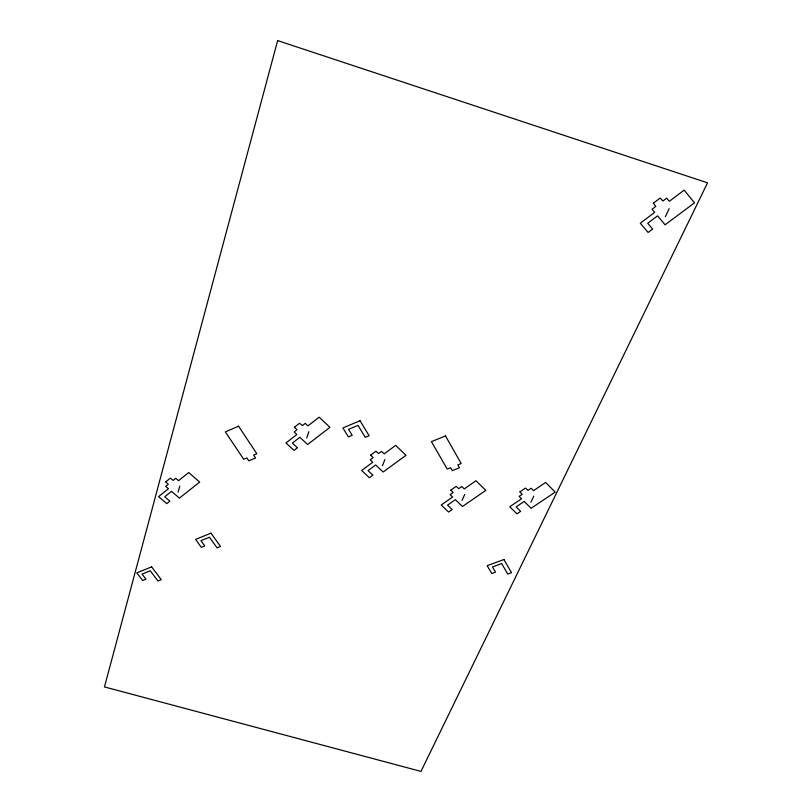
<?xml version="1.0" encoding="UTF-8"?>
<svg xmlns="http://www.w3.org/2000/svg" width="812" height="812" viewBox="0 0 812 812"><rect width="100%" height="100%" fill="white"/><g stroke="black" fill="none" stroke-linecap="round" stroke-linejoin="round"><path stroke-width="1.22" d="M178.132 492.062L179.797 486.104M306.713 438.044L308.875 431.69M382.482 465.702L384.868 459.511M462.079 500.405L464.708 494.406M665.353 216.682L669.179 208.623M530.936 502.161L533.799 496.142M165.699 481.892L168.297 484.287L165.709 486.358L168.46 488.722L158.553 496.629L166.764 503.623L169.881 501.156L164.724 496.761L171.525 491.351L179.411 498.111L199.691 482.105L188.729 472.543L178.538 480.674L175.788 478.288L173.169 480.379L170.378 478.126L165.709 481.831M653.366 203.304L655.812 206.39L652.046 209.242L654.665 212.368L640.292 223.209L648.118 232.455L652.625 229.085L647.722 223.27L657.578 215.86L665.058 224.812L694.504 202.838L684.13 190.14L669.311 201.325L666.703 198.158L662.896 201.031L660.156 198.057L653.386 203.213M450.812 490.174L453.137 492.559L450.142 494.65L452.619 497.035L441.22 504.993L448.61 512.047L452.193 509.571L447.554 505.135L455.38 499.684L462.475 506.505L485.809 490.377L475.964 480.734L464.241 488.925L461.764 486.52L458.75 488.631L456.182 486.358L450.822 490.143M519.964 491.91L522.217 494.295L519.122 496.386L521.537 498.781L509.753 506.759L516.95 513.834L520.654 511.347L516.138 506.901L524.217 501.44L531.109 508.282L555.205 492.113L545.634 482.44L533.525 490.651L531.119 488.245L528.013 490.357L525.506 488.083L519.974 491.839M294.441 427.244L296.989 429.781L294.137 432.004L296.837 434.511L285.946 442.976L294.025 450.406L297.456 447.767L292.381 443.098L299.861 437.313L307.616 444.499L329.936 427.356L319.157 417.195L307.941 425.904L305.231 423.367L302.358 425.61L299.557 423.214L294.441 427.203M370.688 455.136L373.124 457.623L370.201 459.795L372.799 462.241L361.634 470.483L369.389 477.75L372.891 475.182L368.029 470.615L375.692 464.982L383.132 472.005L405.99 455.309L395.657 445.372L384.167 453.857L381.569 451.381L378.625 453.563L375.936 451.218L370.698 455.106M277.633 40.6L104.454 686.922L420.981 771.4L707.546 182.832L277.633 40.6M238.566 426.198L225.34 431.903L243.712 459.267L246.868 457.938L248.807 460.83L255.577 457.978L253.648 455.075L256.825 453.735L238.566 426.198M360.051 420.748L342.877 427.934L348.389 436.907L352.215 435.313L348.551 429.335L358.021 425.386L365.288 437.363L369.135 435.77L360.051 420.748M445.504 435.942L431.426 441.647L447.229 469.072L450.589 467.742L452.264 470.635L459.46 467.793L457.806 464.88L461.186 463.54L445.504 435.942M211.008 533.149L195.601 539.391L201.335 547.339L204.766 545.958L200.95 540.66L209.455 537.229L217.037 547.836L220.488 546.456L211.008 533.149M151.631 566.898L136.802 572.856L142.648 580.499L145.947 579.179L142.059 574.084L150.24 570.806L157.964 581.006L161.284 579.697L151.631 566.898M503.927 559.519L487.18 565.659L491.778 573.536L495.513 572.176L492.458 566.928L501.684 563.548L507.744 574.054L511.489 572.693L503.927 559.519"/></g></svg>
